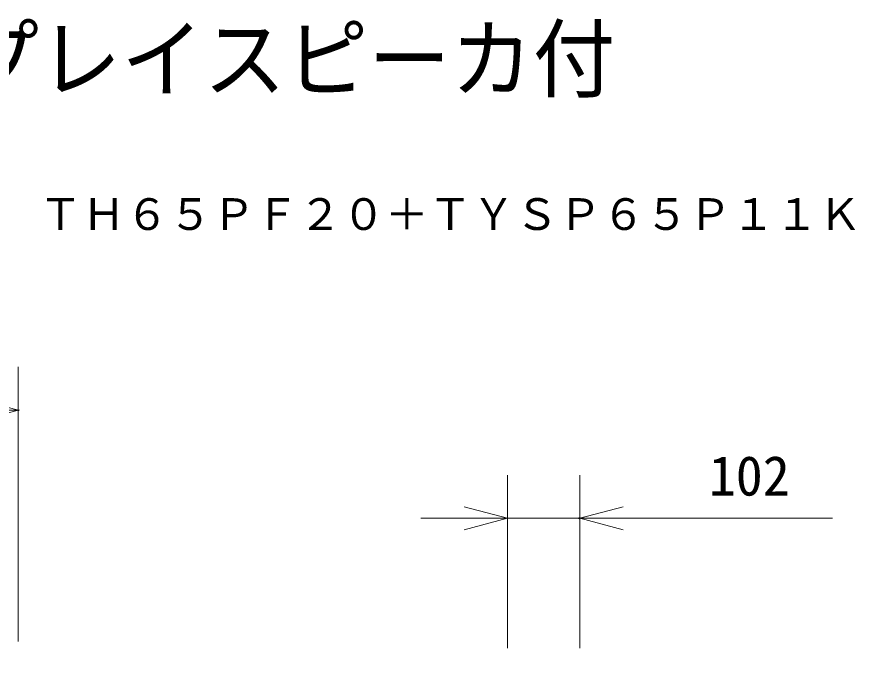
# Model space of a CAD drawing. Units: millimetres, scale not verified. Extents: x -62 to 63, y -57 to 57.
# Drawn here: x 16.69 to 55.41, y 26.54 to 56.78 of the extents above; entities that cross this region are included whole.
import ezdxf
from ezdxf.enums import TextEntityAlignment as Align

# ---------------------------------------------------------------- set-up
doc = ezdxf.new("R2010")
doc.units = ezdxf.units.MM
doc.header["$LTSCALE"] = 0.125
doc.header["$PDMODE"] = 32
doc.header["$PDSIZE"] = 0.0625
for name, color, linetype, lineweight in [('0-0_0', 7, 'Continuous', 9), ('0-2_MOJI1', 7, 'Continuous', 18), ('0-6_SUNPO', 7, 'Continuous', 9)]:
    doc.layers.add(name, color=color, linetype=linetype, lineweight=lineweight)
doc.layers.add('0-3_TOUROKU', color=7, linetype='Continuous')
doc.layers.add('0-4_Defpoints', color=7, linetype='Continuous')
doc.styles.add('ＭＳ ゴシック', font='')
doc.styles.get('ＭＳ ゴシック').set_extended_font_data('MS Gothic')

# ---------------------------------------------------------------- blocks, each defined once
blk = doc.blocks.new('_OPEN30')
at = {"layer": '0-0_0'}
blk.add_line((0, 0), (-1, 0), dxfattribs=at)
blk.add_lwpolyline([(-1, 0.26795), (0, 0), (-1, -0.26795)], dxfattribs=at)
blk = doc.blocks.new('D8')
at = {"layer": '0-4_Defpoints'}
blk.add_point((9.3114, 39.4371), dxfattribs=at)
at = {"layer": '0-6_SUNPO'}
blk.add_line((9.3114, 28.7442), (9.3114, 41.4371), dxfattribs=at)
at = {"layer": '0-6_SUNPO', "xscale": 2, "yscale": 2}
blk.add_blockref('_OPEN30', (9.3114, 39.4371), dxfattribs=at)
blk = doc.blocks.new('D6')
at = {"layer": '0-4_Defpoints'}
for p in [(35.2405, 34.4371), (31.9072, 26.4371), (35.2405, 26.4371)]:
    blk.add_point(p, dxfattribs=at)
at = {"layer": '0-6_SUNPO'}
for p, q in [((31.9072, 28.4371), (31.9072, 36.4371)), ((35.2405, 28.4371), (35.2405, 36.4371)), ((29.9072, 34.4371), (27.9072, 34.4371)), ((31.9072, 34.4371), (35.2405, 34.4371)), ((37.2405, 34.4371), (46.9072, 34.4371))]:
    blk.add_line(p, q, dxfattribs=at)
at = {"layer": '0-6_SUNPO', "xscale": 2, "yscale": 2}
blk.add_blockref('_OPEN30', (31.9072, 34.4371), dxfattribs=at)
at = {"layer": '0-6_SUNPO', "xscale": 2, "yscale": 2, "rotation": 180}
blk.add_blockref('_OPEN30', (35.2405, 34.4371), dxfattribs=at)
at = {"layer": '0-6_SUNPO', "style": 'ＭＳ ゴシック'}
blk.add_text('102', height=1.833, dxfattribs=at).set_placement((41.1988, 34.9371), align=Align.BOTTOM_LEFT)

msp = doc.modelspace()

# ---------------------------------------------------------------- block references
at = {"layer": '0-6_SUNPO'}
for name in ['D8', 'D6']:
    msp.add_blockref(name, (7.4469, -0.8293), dxfattribs=at)

# ---------------------------------------------------------------- texts
at = {"layer": '0-2_MOJI1', "style": 'ＭＳ ゴシック', "width": 0.95}
msp.add_text('ハイビジョンプラズマディスプレイスピーカ付', height=2.933, dxfattribs=at).set_placement((-35.4899, 52.4905), align=Align.BOTTOM_LEFT)
at = {"layer": '0-3_TOUROKU', "style": 'ＭＳ ゴシック'}
msp.add_text('ＴＨ６５ＰＦ２０＋ＴＹＳＰ６５Ｐ１１Ｋ', height=1.466, dxfattribs=at).set_placement((17.71, 46.4905), align=Align.BOTTOM_LEFT)

doc.saveas('drawing.dxf')
